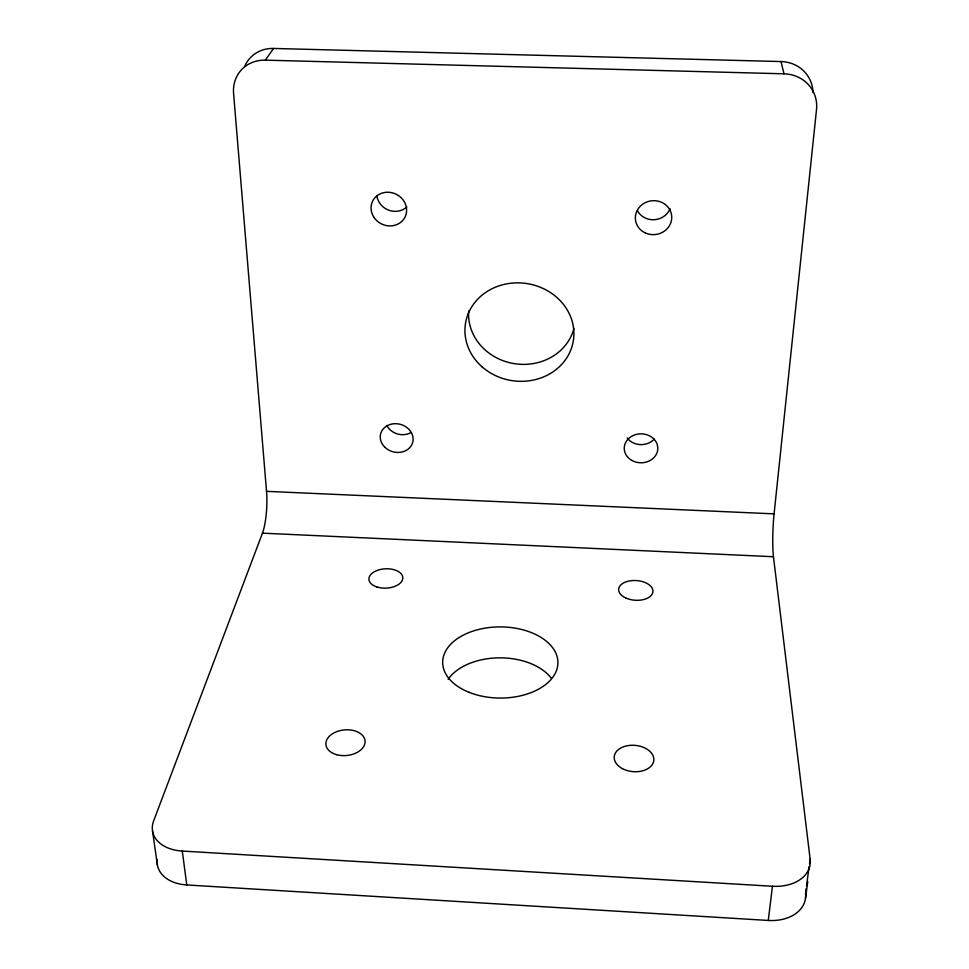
<?xml version="1.0" encoding="UTF-8"?>
<svg xmlns="http://www.w3.org/2000/svg" width="969" height="969" viewBox="0 0 969 969"><rect width="100%" height="100%" fill="white"/><g stroke="black" fill="none" stroke-linecap="round" stroke-linejoin="round"><path stroke-width="1.45" d="M809.539 863.597L810.145 859.164L773.456 556.727A31.408 3.343 -87.9 0 1 774.086 513.861L816.516 109.582A36.422 33.842 -27.9 0 0 783.994 73.801L780.99 61.556L273.524 48.45A35.005 31.783 41.9 0 0 244.891 65.916M157.208 859.455A39.535 27.144 -12.4 0 0 186.763 884.951L768.284 920.453L772.426 886.26A40.868 28.307 11.6 0 0 810.145 859.164M805.736 891.613L806.135 888.658M806.535 885.714L809.139 866.54M805.481 898.384L807.783 881.524M273.524 48.45L265.312 60.151A35.756 32.34 41 0 0 233.577 93.399L266.536 491.344A30.742 6.577 -87 0 1 262.466 533.156L153.671 820.804A40.092 26.866 -11.7 0 0 182.305 851.061L186.763 884.951M265.312 60.151L783.994 73.801M266.536 491.344L774.086 513.861M262.466 533.156L773.456 556.727M182.305 851.061L772.426 886.26M152.545 831.111L157.353 864.784M448.126 679.257A56.905 36.107 0.2 0 1 499.059 657.842A56.905 36.107 0.2 0 1 551.3 678.167M406.798 206.954A17.684 16.303 26 0 1 388.848 210.225A17.684 16.303 26 0 1 376.905 196.041M410.917 432.574A16.267 14.026 15.2 0 1 386.861 425.573M654.208 439.054A16.461 14.281 0.1 0 1 627.197 437.927M670.051 208.723A17.842 16.691 -7.3 0 1 654.269 219.709A17.842 16.691 -7.3 0 1 637.445 210.709M573.927 328.491A53.525 48.402 8.9 0 1 513.897 363.581A53.525 48.402 8.9 0 1 468.693 310.952M805.542 893.091A40.298 28.598 12.3 0 1 768.284 920.453M780.99 61.556A35.659 33.212 -29.3 0 1 813.003 92.576M376.977 586.996A16.982 9.666 -2.8 0 0 402.825 578.178A16.982 9.666 -2.8 0 0 377.801 570.22A16.982 9.666 -2.8 0 0 376.977 586.996M336.606 754.669A19.671 12.851 -5.3 0 0 365.071 740.982A19.671 12.851 -5.3 0 0 334.753 732.491A19.671 12.851 -5.3 0 0 336.606 754.669M622.449 768.647A19.877 13.178 5.1 0 0 653.76 760.81A19.877 13.178 5.1 0 0 625.877 746.057A19.877 13.178 5.1 0 0 622.449 768.647M625.78 597.982A17.176 9.86 3.8 0 0 652.876 592.156A17.176 9.86 3.8 0 0 628.76 581.085A17.176 9.86 3.8 0 0 625.78 597.982M469.129 692.338A57.619 35.574 0.2 0 0 557.853 664.31A57.619 35.574 0.2 0 0 473.914 630.795A57.619 35.574 0.2 0 0 469.129 692.338M373.828 217.177A18.06 16.57 25.3 0 0 404.618 217.831A18.06 16.57 25.3 0 0 388.048 192.237A18.06 16.57 25.3 0 0 373.828 217.177M384.802 447.181A16.582 14.208 15.1 0 0 412.455 443.16A16.582 14.208 15.1 0 0 392.76 423.877A16.582 14.208 15.1 0 0 384.802 447.181M631.897 460.445A16.788 14.474 0.4 0 0 657.794 449.095A16.788 14.474 0.4 0 0 633.399 435.408A16.788 14.474 0.4 0 0 631.897 460.445M645.197 232.875A18.217 16.97 -6.5 0 0 671.723 216.584A18.217 16.97 -6.5 0 0 643.707 203.514A18.217 16.97 -6.5 0 0 645.197 232.875M482.041 366.803A54.615 49.104 8.9 0 0 572.437 344.988A54.615 49.104 8.9 0 0 503.771 284.486A54.615 49.104 8.9 0 0 482.041 366.803"/></g></svg>
